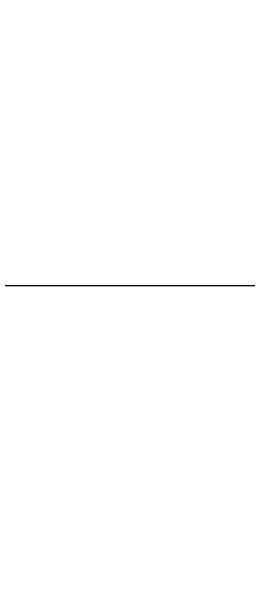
# Model space of a CAD drawing. Header units: centimetres. Extents: x -2.5 to 2.5, y -13.5 to 2.5.
# Drawn here: x -1.2816 to -1.1959, y -11.4806 to -11.267 of the extents above; entities that cross this region are included whole.
import ezdxf

# ---------------------------------------------------------------- set-up
doc = ezdxf.new("R2010")
doc.units = ezdxf.units.CM
doc.layers.add('Default', color=7, linetype='Continuous', true_color=0x000000)

msp = doc.modelspace()

# ---------------------------------------------------------------- linework, layer by layer
at = {"layer": 'Default'}
msp.add_line((-1.46301, -11.36632, -0.08227), (-0.66789, -11.36632, -0.08227), dxfattribs=at)
at = {"layer": 'Default', "extrusion": (0, -0.173648, -0.984808)}
msp.add_arc((0, 11.61972, 2.68476), 1.235, 90, 270, dxfattribs=at)
at = {"layer": 'Default', "extrusion": (0, 0.173648, 0.984808)}
msp.add_arc((0, 11.61972, -2.74476), 1.235, 270, 90, dxfattribs=at)
at = {"layer": 'Default', "extrusion": (-1.42109e-14, 0.173648, 0.984808)}
msp.add_arc((0, 11.61972, -2.33717), 1.155, 270, 90, dxfattribs=at)
at = {"layer": 'Default'}
msp.add_open_spline([(-1.23332, -11.99363, -0.73322), (-1.23507, -11.95933, -0.73163), (-1.23582, -11.89113, -0.73028), (-1.22892, -11.79108, -0.73356), (-1.21409, -11.69267, -0.74195), (-1.19108, -11.59542, -0.7553), (-1.15968, -11.49985, -0.77333), (-1.11921, -11.40552, -0.79586), (-1.06974, -11.31408, -0.82212), (-1.01083, -11.22573, -0.85152), (-0.96525, -11.16962, -0.87259), (-0.94086, -11.14239, -0.88332)], degree=3, dxfattribs=at)

doc.saveas('drawing.dxf')
